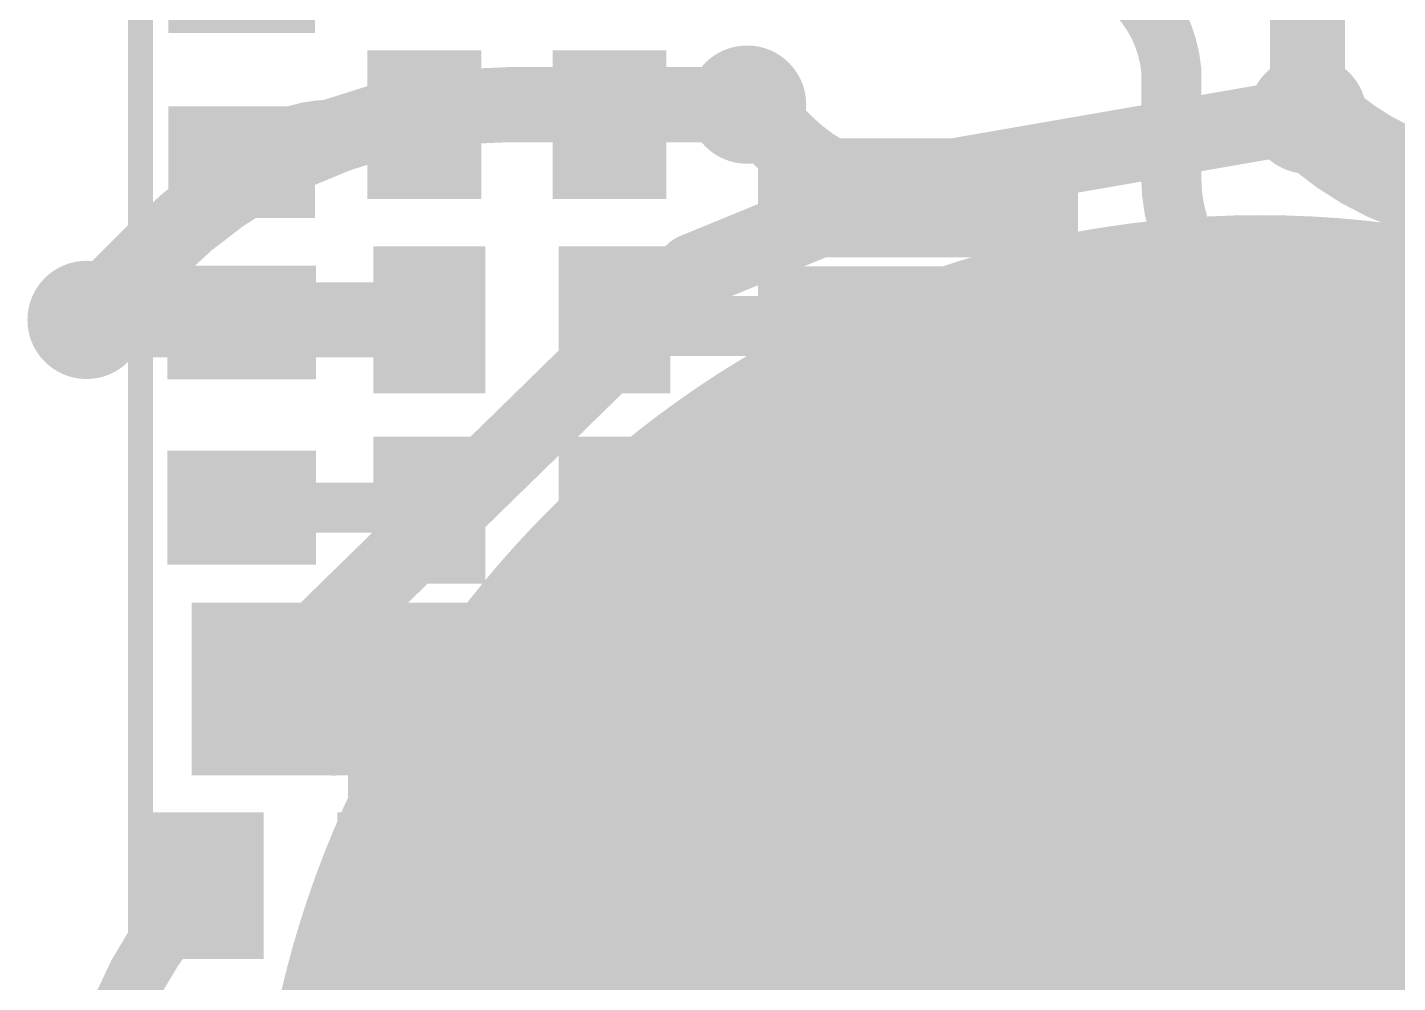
# Model space of a CAD drawing. Header units: millimetres. Extents: x -11 to 1.7, y -2.4 to 29.6.
# Drawn here: x -10.97 to -4.01, y 4.79 to 9.64 of the extents above; entities that cross this region are included whole.
import ezdxf

# ---------------------------------------------------------------- set-up
doc = ezdxf.new("R2010")
doc.units = ezdxf.units.MM
for name, color, linetype in [('BottomLayer', 5, 'Continuous'), ('BottomPaste', 16, 'Continuous'), ('BottomSolder', 6, 'Continuous'), ('TopLayer', 1, 'Continuous'), ('TopOverlay', 2, 'Continuous'), ('TopPaste', 8, 'Continuous'), ('TopSolder', 216, 'Continuous'), ('ViaHoleLayer', 16, 'Continuous')]:
    doc.layers.add(name, color=color, linetype=linetype)

# ---------------------------------------------------------------- blocks, each defined once
blk = doc.blocks.new('_EMG________7')
at = {"layer": 'TopLayer'}
h = blk.add_hatch(color=1, dxfattribs=at)
edge = h.paths.add_edge_path()
edge.add_arc((-2.794e-05, -9.987183479999999), 5.00000016, 0, 360)
at = {"layer": 'TopPaste'}
h = blk.add_hatch(color=8, dxfattribs=at)
edge = h.paths.add_edge_path()
edge.add_arc((-2.794e-05, -9.987183479999999), 5.00000016, 0, 360)
at = {"layer": 'TopSolder'}
h = blk.add_hatch(color=216, dxfattribs=at)
edge = h.paths.add_edge_path()
edge.add_arc((-2.794e-05, -9.987183479999999), 5.10160016, 0, 360)
at = {"layer": 'TopOverlay', "const_width": 0.127}
blk.add_lwpolyline([(-5.68320682, -10.96571086), (-5.68320682, 10.9657134)], dxfattribs=at)
blk = doc.blocks.new('MSOP_8_B_10')
at = {"layer": 'BottomLayer'}
for points in [[(-2.47999885, 1.17499892), (-1.05999915, 1.17499892), (-1.05999915, 0.77499972), (-2.47999885, 0.77499972)], [(1.05999915, 1.17499892), (2.47999885, 1.17499892), (2.47999885, 0.77499972), (1.05999915, 0.77499972)], [(-2.47999885, 0.52500022), (-1.05999915, 0.52500022), (-1.05999915, 0.12500102), (-2.47999885, 0.12500102)], [(1.05999915, 0.52500022), (2.47999885, 0.52500022), (2.47999885, 0.12500102), (1.05999915, 0.12500102)], [(-2.47999885, -0.12500102), (-1.05999915, -0.12500102), (-1.05999915, -0.52500022), (-2.47999885, -0.52500022)], [(1.05999915, -0.12500102), (2.47999885, -0.12500102), (2.47999885, -0.52500022), (1.05999915, -0.52500022)], [(-2.47999885, -0.77499972), (-1.05999915, -0.77499972), (-1.05999915, -1.17499892), (-2.47999885, -1.17499892)], [(1.05999915, -0.77499972), (2.47999885, -0.77499972), (2.47999885, -1.17499892), (1.05999915, -1.17499892)]]:
    blk.add_hatch(color=5, dxfattribs=at).paths.add_polyline_path(points)
at = {"layer": 'BottomPaste'}
for points in [[(-2.47999885, 1.17499892), (-1.05999915, 1.17499892), (-1.05999915, 0.77499972), (-2.47999885, 0.77499972)], [(1.05999915, 1.17499892), (2.47999885, 1.17499892), (2.47999885, 0.77499972), (1.05999915, 0.77499972)], [(-2.47999885, 0.52500022), (-1.05999915, 0.52500022), (-1.05999915, 0.12500102), (-2.47999885, 0.12500102)], [(1.05999915, 0.52500022), (2.47999885, 0.52500022), (2.47999885, 0.12500102), (1.05999915, 0.12500102)], [(-2.47999885, -0.12500102), (-1.05999915, -0.12500102), (-1.05999915, -0.52500022), (-2.47999885, -0.52500022)], [(1.05999915, -0.12500102), (2.47999885, -0.12500102), (2.47999885, -0.52500022), (1.05999915, -0.52500022)], [(-2.47999885, -0.77499972), (-1.05999915, -0.77499972), (-1.05999915, -1.17499892), (-2.47999885, -1.17499892)], [(1.05999915, -0.77499972), (2.47999885, -0.77499972), (2.47999885, -1.17499892), (1.05999915, -1.17499892)]]:
    blk.add_hatch(color=16, dxfattribs=at).paths.add_polyline_path(points)
at = {"layer": 'BottomSolder'}
for points in [[(-2.58159885, 1.27659892), (-0.95839915, 1.27659892), (-0.95839915, 0.6733997199999999), (-2.58159885, 0.6733997199999999)], [(0.95839915, 1.27659892), (2.58159885, 1.27659892), (2.58159885, 0.6733997199999999), (0.95839915, 0.6733997199999999)], [(-2.58159885, 0.62660022), (-0.95839915, 0.62660022), (-0.95839915, 0.02340102), (-2.58159885, 0.02340102)], [(0.95839915, 0.62660022), (2.58159885, 0.62660022), (2.58159885, 0.02340102), (0.95839915, 0.02340102)], [(-2.58159885, -0.02340102), (-0.95839915, -0.02340102), (-0.95839915, -0.62660022), (-2.58159885, -0.62660022)], [(0.95839915, -0.02340102), (2.58159885, -0.02340102), (2.58159885, -0.62660022), (0.95839915, -0.62660022)], [(-2.58159885, -0.6733997199999999), (-0.95839915, -0.6733997199999999), (-0.95839915, -1.27659892), (-2.58159885, -1.27659892)], [(0.95839915, -0.6733997199999999), (2.58159885, -0.6733997199999999), (2.58159885, -1.27659892), (0.95839915, -1.27659892)]]:
    blk.add_hatch(color=6, dxfattribs=at).paths.add_polyline_path(points)
blk = doc.blocks.new('R___0402_B_22')
at = {"layer": 'BottomLayer'}
for points in [[(-0.2413, 0.3175), (-0.2412999999999999, -0.3175), (-0.6985, -0.3175), (-0.6985, 0.3175)], [(0.6985, 0.3175), (0.6985, -0.3175), (0.2413, -0.3175), (0.2412999999999999, 0.3175)]]:
    blk.add_hatch(color=5, dxfattribs=at).paths.add_polyline_path(points)
at = {"layer": 'BottomPaste'}
for points in [[(-0.2413, 0.3175), (-0.2412999999999999, -0.3175), (-0.6985, -0.3175), (-0.6985, 0.3175)], [(0.6985, 0.3175), (0.6985, -0.3175), (0.2413, -0.3175), (0.2412999999999999, 0.3175)]]:
    blk.add_hatch(color=16, dxfattribs=at).paths.add_polyline_path(points)
at = {"layer": 'BottomSolder'}
for points in [[(-0.18629884, 0.37250116), (-0.1862988399999999, -0.37250116), (-0.75350116, -0.37250116), (-0.75350116, 0.37250116)], [(0.75350116, 0.37250116), (0.75350116, -0.37250116), (0.18629884, -0.37250116), (0.1862988399999999, 0.37250116)]]:
    blk.add_hatch(color=6, dxfattribs=at).paths.add_polyline_path(points)
blk = doc.blocks.new('R___0402_B_25')
at = {"layer": 'BottomLayer'}
for points in [[(-0.2413, 0.3175), (-0.2412999999999999, -0.3175), (-0.6985, -0.3175), (-0.6985, 0.3175)], [(0.6985, 0.3175), (0.6985, -0.3175), (0.2413, -0.3175), (0.2412999999999999, 0.3175)]]:
    blk.add_hatch(color=5, dxfattribs=at).paths.add_polyline_path(points)
at = {"layer": 'BottomPaste'}
for points in [[(-0.2413, 0.3175), (-0.2412999999999999, -0.3175), (-0.6985, -0.3175), (-0.6985, 0.3175)], [(0.6985, 0.3175), (0.6985, -0.3175), (0.2413, -0.3175), (0.2412999999999999, 0.3175)]]:
    blk.add_hatch(color=16, dxfattribs=at).paths.add_polyline_path(points)
at = {"layer": 'BottomSolder'}
for points in [[(-0.18629884, 0.37250116), (-0.1862988399999999, -0.37250116), (-0.75350116, -0.37250116), (-0.75350116, 0.37250116)], [(0.75350116, 0.37250116), (0.75350116, -0.37250116), (0.18629884, -0.37250116), (0.1862988399999999, 0.37250116)]]:
    blk.add_hatch(color=6, dxfattribs=at).paths.add_polyline_path(points)
blk = doc.blocks.new('R___0402_B_26')
at = {"layer": 'BottomLayer'}
for points in [[(-0.2413, 0.3175), (-0.2412999999999999, -0.3175), (-0.6985, -0.3175), (-0.6985, 0.3175)], [(0.6985, 0.3175), (0.6985, -0.3175), (0.2413, -0.3175), (0.2412999999999999, 0.3175)]]:
    blk.add_hatch(color=5, dxfattribs=at).paths.add_polyline_path(points)
at = {"layer": 'BottomPaste'}
for points in [[(-0.2413, 0.3175), (-0.2412999999999999, -0.3175), (-0.6985, -0.3175), (-0.6985, 0.3175)], [(0.6985, 0.3175), (0.6985, -0.3175), (0.2413, -0.3175), (0.2412999999999999, 0.3175)]]:
    blk.add_hatch(color=16, dxfattribs=at).paths.add_polyline_path(points)
at = {"layer": 'BottomSolder'}
for points in [[(-0.18629884, 0.37250116), (-0.1862988399999999, -0.37250116), (-0.75350116, -0.37250116), (-0.75350116, 0.37250116)], [(0.75350116, 0.37250116), (0.75350116, -0.37250116), (0.18629884, -0.37250116), (0.1862988399999999, 0.37250116)]]:
    blk.add_hatch(color=6, dxfattribs=at).paths.add_polyline_path(points)
blk = doc.blocks.new('R___0402_B_29')
at = {"layer": 'BottomLayer'}
for points in [[(-0.2413, 0.3175), (-0.2412999999999999, -0.3175), (-0.6985, -0.3175), (-0.6985, 0.3175)], [(0.6985, 0.3175), (0.6985, -0.3175), (0.2413, -0.3175), (0.2412999999999999, 0.3175)]]:
    blk.add_hatch(color=5, dxfattribs=at).paths.add_polyline_path(points)
at = {"layer": 'BottomPaste'}
for points in [[(-0.2413, 0.3175), (-0.2412999999999999, -0.3175), (-0.6985, -0.3175), (-0.6985, 0.3175)], [(0.6985, 0.3175), (0.6985, -0.3175), (0.2413, -0.3175), (0.2412999999999999, 0.3175)]]:
    blk.add_hatch(color=16, dxfattribs=at).paths.add_polyline_path(points)
at = {"layer": 'BottomSolder'}
for points in [[(-0.18629884, 0.37250116), (-0.1862988399999999, -0.37250116), (-0.75350116, -0.37250116), (-0.75350116, 0.37250116)], [(0.75350116, 0.37250116), (0.75350116, -0.37250116), (0.18629884, -0.37250116), (0.1862988399999999, 0.37250116)]]:
    blk.add_hatch(color=6, dxfattribs=at).paths.add_polyline_path(points)
blk = doc.blocks.new('C___0402_B_35')
at = {"layer": 'BottomLayer'}
for points in [[(-0.2413, 0.3175), (-0.2412999999999999, -0.3175), (-0.6985, -0.3175), (-0.6985, 0.3175)], [(0.6985, 0.3175), (0.6985, -0.3175), (0.2413, -0.3175), (0.2412999999999999, 0.3175)]]:
    blk.add_hatch(color=5, dxfattribs=at).paths.add_polyline_path(points)
at = {"layer": 'BottomPaste'}
for points in [[(-0.2413, 0.3175), (-0.2412999999999999, -0.3175), (-0.6985, -0.3175), (-0.6985, 0.3175)], [(0.6985, 0.3175), (0.6985, -0.3175), (0.2413, -0.3175), (0.2412999999999999, 0.3175)]]:
    blk.add_hatch(color=16, dxfattribs=at).paths.add_polyline_path(points)
at = {"layer": 'BottomSolder'}
for points in [[(-0.18130012, 0.37749988), (-0.18130012, -0.37749988), (-0.7584998799999999, -0.37749988), (-0.7584998799999999, 0.37749988)], [(0.7584998799999999, 0.37749988), (0.7584998799999999, -0.37749988), (0.18130012, -0.37749988), (0.18130012, 0.37749988)]]:
    blk.add_hatch(color=6, dxfattribs=at).paths.add_polyline_path(points)
blk = doc.blocks.new('C___0402_B_37')
at = {"layer": 'BottomLayer'}
for points in [[(-0.2413, 0.3175), (-0.2412999999999999, -0.3175), (-0.6985, -0.3175), (-0.6985, 0.3175)], [(0.6985, 0.3175), (0.6985, -0.3175), (0.2413, -0.3175), (0.2412999999999999, 0.3175)]]:
    blk.add_hatch(color=5, dxfattribs=at).paths.add_polyline_path(points)
at = {"layer": 'BottomPaste'}
for points in [[(-0.2413, 0.3175), (-0.2412999999999999, -0.3175), (-0.6985, -0.3175), (-0.6985, 0.3175)], [(0.6985, 0.3175), (0.6985, -0.3175), (0.2413, -0.3175), (0.2412999999999999, 0.3175)]]:
    blk.add_hatch(color=16, dxfattribs=at).paths.add_polyline_path(points)
at = {"layer": 'BottomSolder'}
for points in [[(-0.18130012, 0.37749988), (-0.18130012, -0.37749988), (-0.7584998799999999, -0.37749988), (-0.7584998799999999, 0.37749988)], [(0.7584998799999999, 0.37749988), (0.7584998799999999, -0.37749988), (0.18130012, -0.37749988), (0.18130012, 0.37749988)]]:
    blk.add_hatch(color=6, dxfattribs=at).paths.add_polyline_path(points)
blk = doc.blocks.new('C___0603_B_39')
at = {"layer": 'BottomLayer'}
for points in [[(-1.143, -0.4445), (-1.143, 0.4445), (-0.3809999999999999, 0.4445), (-0.3809999999999999, -0.4445)], [(0.3809999999999999, -0.4445), (0.3809999999999999, 0.4445), (1.143, 0.4445), (1.143, -0.4445)]]:
    blk.add_hatch(color=5, dxfattribs=at).paths.add_polyline_path(points)
at = {"layer": 'BottomPaste'}
for points in [[(-1.143, -0.4445), (-1.143, 0.4445), (-0.3809999999999999, 0.4445), (-0.3809999999999999, -0.4445)], [(0.3809999999999999, -0.4445), (0.3809999999999999, 0.4445), (1.143, 0.4445), (1.143, -0.4445)]]:
    blk.add_hatch(color=16, dxfattribs=at).paths.add_polyline_path(points)
at = {"layer": 'BottomSolder'}
for points in [[(-1.20299988, -0.50449988), (-1.20299988, 0.50449988), (-0.3210001199999999, 0.50449988), (-0.3210001199999999, -0.50449988)], [(0.3210001199999999, -0.50449988), (0.3210001199999999, 0.50449988), (1.20299988, 0.50449988), (1.20299988, -0.50449988)]]:
    blk.add_hatch(color=6, dxfattribs=at).paths.add_polyline_path(points)

msp = doc.modelspace()

# ---------------------------------------------------------------- hatches: boundary and pattern name
at = {"layer": 'BottomLayer'}
h = msp.add_hatch(color=5, dxfattribs=at)
edge = h.paths.add_edge_path()
edge.add_arc((-7.315199999999999, 9.2456), 0.2999994, 0, 360)
h = msp.add_hatch(color=5, dxfattribs=at)
edge = h.paths.add_edge_path()
edge.add_arc((-4.4704, 9.194799999999999), 0.2999994, 0, 360)
h = msp.add_hatch(color=5, dxfattribs=at)
edge = h.paths.add_edge_path()
edge.add_arc((-10.668, 8.1534), 0.2999994, 0, 360)
for points in [[(-5.0546, 7.04862192), (-7.213599999999999, 7.04862192), (-7.213599999999999, 5.0927), (-5.0546, 5.0927)], [(-5.06375924, 6.5475612), (-5.06375924, 7.0428612), (-7.197476079999999, 7.0428612), (-7.197476079999999, 6.5475612)], [(-3.5306, 7.04862192), (-4.51265544, 7.04862192), (-4.51265544, 5.0927), (-3.5306, 5.0927)], [(-2.15888316, 6.5475612), (-2.15888316, 7.0428612), (-4.2926, 7.0428612), (-4.2926, 6.5475612)], [(-10.1346, 5.842), (-6.70020504, 5.842), (-6.70020504, 6.7183), (-10.1346, 6.7183)], [(-9.340847459999999, 4.8768), (-5.04824746, 4.8768), (-5.04824746, 5.8928), (-9.340847459999999, 5.8928)], [(-7.543799999999999, 1.91219836), (-5.9182, 1.91219836), (-5.9182, 5.384799999999999), (-7.543799999999999, 5.384799999999999)]]:
    msp.add_hatch(color=5, dxfattribs=at).paths.add_polyline_path(points)
h = msp.add_hatch(color=5, dxfattribs=at)
edge = h.paths.add_edge_path()
edge.add_arc((-9.74254592, 6.294681339999999), 0.2999994, 0, 360)
at = {"layer": 'TopLayer'}
h = msp.add_hatch(color=1, dxfattribs=at)
edge = h.paths.add_edge_path()
edge.add_arc((-7.315199999999999, 9.2456), 0.2999994, 0, 360)
h = msp.add_hatch(color=1, dxfattribs=at)
edge = h.paths.add_edge_path()
edge.add_arc((-4.4704, 9.194799999999999), 0.2999994, 0, 360)
h = msp.add_hatch(color=1, dxfattribs=at)
edge = h.paths.add_edge_path()
edge.add_arc((-10.668, 8.1534), 0.2999994, 0, 360)
h = msp.add_hatch(color=1, dxfattribs=at)
edge = h.paths.add_edge_path()
edge.add_arc((-9.74254592, 6.294681339999999), 0.2999994, 0, 360)
at = {"layer": 'ViaHoleLayer'}
h = msp.add_hatch(color=16, dxfattribs=at)
edge = h.paths.add_edge_path()
edge.add_arc((-7.315199999999999, 9.2456), 0.1499997, 0, 360)
h = msp.add_hatch(color=16, dxfattribs=at)
edge = h.paths.add_edge_path()
edge.add_arc((-4.4704, 9.194799999999999), 0.1499997, 0, 360)
h = msp.add_hatch(color=16, dxfattribs=at)
edge = h.paths.add_edge_path()
edge.add_arc((-10.668, 8.1534), 0.1499997, 0, 360)
h = msp.add_hatch(color=16, dxfattribs=at)
edge = h.paths.add_edge_path()
edge.add_arc((-9.74254592, 6.294681339999999), 0.1499997, 0, 360)

# ---------------------------------------------------------------- linework, layer by layer
at = {"layer": 'BottomLayer'}
for points, const_width in [([(-5.80617584, 10.0076, -0.3879330866278495), (-5.162237579999999, 9.41947824)], 0.3048), ([(-8.0137, 9.143999999999998, -0.198912367379658), (-7.768414739999999, 9.2456)], 0.3809999999999999), ([(-3.45160092, 8.77279932, -0.198912367379658), (-4.4704, 9.194799999999999)], 0.508), ([(-9.8806, 8.953499999999998, -0.198912367379658), (-9.420692359999999, 9.143999999999998)], 0.254), ([(-6.5828545, 8.782372579999999, -0.1622273028907829), (-7.121080499999999, 9.051472879999999)], 0.3809999999999999), ([(-4.9276, 8.3058, -0.198912367379658), (-5.16223504, 8.8722581)], 0.3048), ([(-4.485800019999999, 8.12280062, -0.198912367379658), (-4.9276, 8.3058)], 0.3048), ([(-9.911260339999998, 8.1534, -0.198911939754944), (-9.8806, 8.140699999999999)], 0.254), ([(-9.8806, 8.140699999999999, -0.1989119397549441), (-9.849939659999999, 8.1534)], 0.254), ([(-7.91442664, 8.12280062, -0.198912367379658), (-7.9883, 8.1534)], 0.254), ([(-7.9883, 7.188199999999999, -0.198912367379658), (-7.3012173, 7.47279938)], 0.3048), ([(-8.95876034, 7.200899999999999, -0.198912367379658), (-8.928099999999999, 7.188199999999999)], 0.254), ([(-9.74254592, 6.294681339999999, -0.1662043031819812), (-9.45855868, 6.1976)], 0.635), ([(-9.45855868, 6.1976, -0.0316613374860781), (-9.41451508, 6.15880658)], 0.635), ([(-10.58924222, 4.10398468, -0.198912367379658), (-10.13526548, 5.19998198)], 0.3048)]:
    msp.add_lwpolyline(points, format="xyb", dxfattribs=dict(at, const_width=const_width))
for points, const_width in [([(-5.238437579999999, 9.41947824, 1), (-5.086037579999999, 9.41947824, 1)], 0.1524), ([(-5.23843504, 9.419480779999999, 1), (-5.08603504, 9.419480779999999, 1)], 0.1524), ([(-7.86366474, 9.2456, 1), (-7.67316474, 9.2456, 1)], 0.1905), ([(-7.86366474, 9.2456, 1), (-7.67316474, 9.2456, 1)], 0.1905), ([(-7.41045, 9.2456, 1), (-7.21995, 9.2456, 1)], 0.1905), ([(-7.41045, 9.245597459999999, 1), (-7.21995, 9.245597459999999, 1)], 0.1905), ([(-4.597399999999999, 9.194799999999999, 1), (-4.3434, 9.194799999999999, 1)], 0.254), ([(-8.108949999999998, 9.143999999999998, 1), (-7.91845, 9.143999999999998, 1)], 0.1905), ([(-9.48419236, 9.143999999999998, 1), (-9.357192359999999, 9.143999999999998, 1)], 0.127), ([(-9.48419236, 9.143999999999998, 1), (-9.357192359999999, 9.143999999999998, 1)], 0.127), ([(-9.017, 9.143999999999998, 1), (-8.889999999999999, 9.143999999999998, 1)], 0.127), ([(-7.21633304, 9.05147034, 1), (-7.02583304, 9.05147034, 1)], 0.1905), ([(-7.2163305, 9.051472879999999, 1), (-7.0258305, 9.051472879999999, 1)], 0.1905), ([(-9.9441, 8.953499999999998, 1), (-9.8171, 8.953499999999998, 1)], 0.127), ([(-6.6781045, 8.782372579999999, 1), (-6.4876045, 8.782372579999999, 1)], 0.1905), ([(-6.6781045, 8.782370039999998, 1), (-6.4876045, 8.782370039999998, 1)], 0.1905), ([(-6.6781045, 8.782298919999999, 1), (-6.4876045, 8.782298919999999, 1)], 0.1905), ([(-6.6781045, 8.782298919999999, 1), (-6.4876045, 8.782298919999999, 1)], 0.1905), ([(-5.23843504, 8.8722581, 1), (-5.08603504, 8.8722581, 1)], 0.1524), ([(-5.23843504, 8.8722581, 1), (-5.08603504, 8.8722581, 1)], 0.1524), ([(-6.5434337, 8.77279678, 1), (-6.352933699999999, 8.77279678, 1)], 0.1905), ([(-5.0038, 8.3058, 1), (-4.8514, 8.3058, 1)], 0.1524), ([(-5.0038, 8.3058, 1), (-4.8514, 8.3058, 1)], 0.1524), ([(-10.76325, 8.1534, 1), (-10.57275, 8.1534, 1)], 0.1905), ([(-10.00651034, 8.1534, 1), (-9.81601034, 8.1534, 1)], 0.1905), ([(-9.94518966, 8.1534, 1), (-9.75468966, 8.1534, 1)], 0.1905), ([(-9.97476034, 8.1534, 1), (-9.84776034, 8.1534, 1)], 0.127), ([(-9.91343966, 8.1534, 1), (-9.78643966, 8.1534, 1)], 0.127), ([(-9.023349999999999, 8.1534, 1), (-8.832849999999999, 8.1534, 1)], 0.1905), ([(-8.0518, 8.1534, 1), (-7.924799999999999, 8.1534, 1)], 0.127), ([(-9.9441, 8.140699999999999, 1), (-9.8171, 8.140699999999999, 1)], 0.127), ([(-9.9441, 8.140699999999999, 1), (-9.8171, 8.140699999999999, 1)], 0.127), ([(-7.99062664, 8.12280062, 1), (-7.83822664, 8.12280062, 1)], 0.1524), ([(-7.977926640000001, 8.12280062, 1), (-7.85092664, 8.12280062, 1)], 0.127), ([(-6.52438116, 8.12280062, 1), (-6.37198116, 8.12280062, 1)], 0.1524), ([(-4.562000019999999, 8.12280062, 1), (-4.409600019999999, 8.12280062, 1)], 0.1524), ([(-4.562000019999999, 8.12280062, 1), (-4.409600019999999, 8.12280062, 1)], 0.1524), ([(-7.3774173, 7.47279938, 1), (-7.2250173, 7.47279938, 1)], 0.1524), ([(-7.3774173, 7.47279938, 1), (-7.2250173, 7.47279938, 1)], 0.1524), ([(-6.52438116, 7.47279938, 1), (-6.37198116, 7.47279938, 1)], 0.1524), ([(-9.9441, 7.200899999999999, 1), (-9.8171, 7.200899999999999, 1)], 0.127), ([(-9.022260339999999, 7.200899999999999, 1), (-8.89526034, 7.200899999999999, 1)], 0.127), ([(-9.022260339999999, 7.200899999999999, 1), (-8.89526034, 7.200899999999999, 1)], 0.127), ([(-8.991599999999998, 7.188199999999999, 1), (-8.8646, 7.188199999999999, 1)], 0.127), ([(-8.064499999999999, 7.188199999999999, 1), (-7.9121, 7.188199999999999, 1)], 0.1524), ([(-9.901295919999999, 6.294681339999999, 1), (-9.58379592, 6.294681339999999, 1)], 0.3175), ([(-9.617308679999999, 6.1976, 1), (-9.29980868, 6.1976, 1)], 0.3175), ([(-9.617308679999999, 6.1976, 1), (-9.29980868, 6.1976, 1)], 0.3175), ([(-9.57326508, 6.15880658, 1), (-9.25576508, 6.15880658, 1)], 0.3175), ([(-10.12824746, 5.2832, 1), (-9.975847459999999, 5.2832, 1)], 0.1524), ([(-10.21146548, 5.19998198, 1), (-10.05906548, 5.19998198, 1)], 0.1524), ([(-10.21146548, 5.19998198, 1), (-10.05906548, 5.19998198, 1)], 0.1524)]:
    msp.add_lwpolyline(points, format="xyb", close=True, dxfattribs=dict(at, const_width=const_width))
for points, const_width in [([(-5.16223504, 8.8722581), (-5.16223504, 9.419480779999999)], 0.3048), ([(-7.768414739999999, 9.2456), (-7.315199999999999, 9.2456)], 0.3809999999999999), ([(-7.315199999999999, 9.245597459999999), (-7.121083039999999, 9.05147034)], 0.3809999999999999), ([(-9.420692359999999, 9.143999999999998), (-8.953499999999998, 9.143999999999998)], 0.254), ([(-6.5828545, 8.782298919999999), (-6.5828545, 8.782370039999998)], 0.3809999999999999), ([(-6.5828545, 8.782298919999999), (-6.4481837, 8.77279678)], 0.3809999999999999), ([(-10.668, 8.1534), (-9.911260339999998, 8.1534)], 0.3809999999999999), ([(-9.849939659999999, 8.1534), (-8.928099999999999, 8.1534)], 0.3809999999999999), ([(-7.91442664, 8.12280062), (-6.44818116, 8.12280062)], 0.3048), ([(-4.485800019999999, 8.12280062), (-2.90818316, 8.12280062)], 0.3048), ([(-7.3012173, 7.47279938), (-6.44818116, 7.47279938)], 0.3048), ([(-9.8806, 7.200899999999999), (-8.95876034, 7.200899999999999)], 0.254), ([(-10.13526548, 5.19998198), (-10.05204746, 5.2832)], 0.3048)]:
    msp.add_lwpolyline(points, dxfattribs=dict(at, const_width=const_width))
at = {"layer": 'TopLayer'}
for points, const_width in [([(-4.4704, 9.194799999999999), (-4.4704, 10.25363202)], 0.3809999999999999), ([(-8.52369644, 9.2456), (-7.315199999999999, 9.2456)], 0.3809999999999999), ([(-6.517299639999999, 8.83985278), (-4.4704, 9.194799999999999)], 0.3809999999999999), ([(-7.585956379999999, 8.40146148), (-6.517299639999999, 8.83985278)], 0.3809999999999999), ([(-10.668, 8.1534), (-10.31974822, 8.50165178)], 0.3809999999999999), ([(-9.74254592, 6.294681339999999), (-7.585956379999999, 8.40146148)], 0.3809999999999999), ([(-4.711448539999999, 4.3816397), (-1.33319012, 7.75989812)], 0.635), ([(-4.711448539999999, 3.58317292), (-2.0006818, 6.293939659999999)], 0.635)]:
    msp.add_lwpolyline(points, dxfattribs=dict(at, const_width=const_width))
at = {"layer": 'TopLayer', "const_width": 0.3809999999999999}
msp.add_lwpolyline([(-10.31974822, 8.50165178, -0.198912367379658), (-8.52369644, 9.2456)], format="xyb", dxfattribs=at)
at = {"layer": 'TopLayer', "const_width": 0.1905}
for points in [[(-8.618946439999998, 9.2456, 1), (-8.428446439999998, 9.2456, 1)], [(-8.618946439999998, 9.2456, 1), (-8.428446439999998, 9.2456, 1)], [(-7.41045, 9.2456, 1), (-7.21995, 9.2456, 1)], [(-4.56565, 9.194799999999999, 1), (-4.37515, 9.194799999999999, 1)], [(-4.56565, 9.194799999999999, 1), (-4.37515, 9.194799999999999, 1)], [(-6.612549639999999, 8.83985278, 1), (-6.42204964, 8.83985278, 1)], [(-6.612549639999999, 8.83985278, 1), (-6.42204964, 8.83985278, 1)], [(-10.41499822, 8.50165178, 1), (-10.22449822, 8.50165178, 1)], [(-10.41499822, 8.50165178, 1), (-10.22449822, 8.50165178, 1)], [(-7.68120638, 8.40146148, 1), (-7.49070638, 8.40146148, 1)], [(-7.68120638, 8.40146148, 1), (-7.49070638, 8.40146148, 1)], [(-10.76325, 8.1534, 1), (-10.57275, 8.1534, 1)], [(-9.83779592, 6.294681339999999, 1), (-9.64729592, 6.294681339999999, 1)]]:
    msp.add_lwpolyline(points, format="xyb", close=True, dxfattribs=at)

# ---------------------------------------------------------------- block references
for name, p in [('_EMG________7', (-4.711420599999999, 13.5703564)), ('C___0603_B_39', (-4.724399999999999, 5.537199999999999))]:
    msp.add_blockref(name, p)
for name, p, rotation in [('R___0402_B_29', (-9.8806, 9.423399999999999), 90), ('C___0402_B_37', (-8.4836, 9.143999999999998), 180), ('MSOP_8_B_10', (-4.67818216, 7.7978), 180), ('R___0402_B_25', (-8.4582, 8.1534), 180), ('C___0402_B_35', (-9.8806, 7.670799999999999), 270), ('R___0402_B_26', (-8.4582, 7.188199999999999), 180), ('R___0402_B_22', (-9.58214746, 5.2832), 180)]:
    msp.add_blockref(name, p, dxfattribs=dict(rotation=rotation))

doc.saveas('drawing.dxf')
